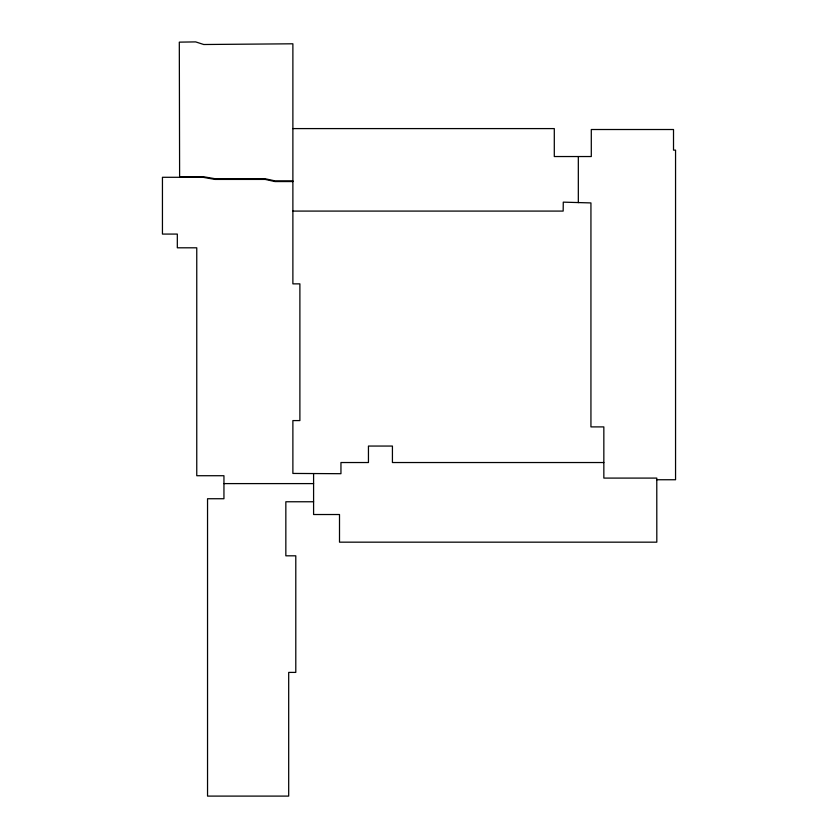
<?xml version="1.0" encoding="UTF-8"?>
<svg xmlns="http://www.w3.org/2000/svg" width="838" height="838" viewBox="0 0 838 838"><rect width="100%" height="100%" fill="white"/><g stroke="black" fill="none" stroke-linecap="round" stroke-linejoin="round"><path stroke-width="1.26" d="M292.881 128.591L554.295 128.591L554.295 156.538L591.293 156.538L591.293 129.513L673.511 129.513L673.511 150.128L675.554 150.128L675.554 479.745L656.783 479.745L656.783 478.089L603.842 478.089L603.842 426.898L590.937 426.898L590.937 202.922L563.272 202.147L563.167 211.082L292.881 211.082M292.881 180.882L275.094 180.882L265.196 178.766L215.335 178.766L202.953 176.64L179.615 176.64L179.311 42.141L195.673 41.9L203.739 44.508L292.881 43.796L292.881 283.862L299.889 283.862L299.889 420.582L292.881 420.582L292.881 473.439L340.951 473.7L340.951 462.534L368.448 462.534L368.448 446.057L392.425 446.057L392.425 462.534L603.842 462.534M292.881 181.563L274.979 181.563L265.237 179.426L215.01 179.426L202.922 177.289L162.446 177.289L162.446 234.074L177.321 234.074L177.321 247.807L196.762 247.807L196.762 475.722L223.945 475.722L223.945 498.736L207.541 498.736L207.541 796.1L288.691 796.1L288.691 672.401L295.793 672.401L295.793 555.814L285.842 555.814L285.842 501.763L313.59 501.763M223.945 483.599L313.59 483.599M656.783 479.745L656.814 542.165L339.505 542.165L339.505 514.522L313.59 514.522L313.59 473.7M578.325 156.538L578.325 202.639"/></g></svg>
